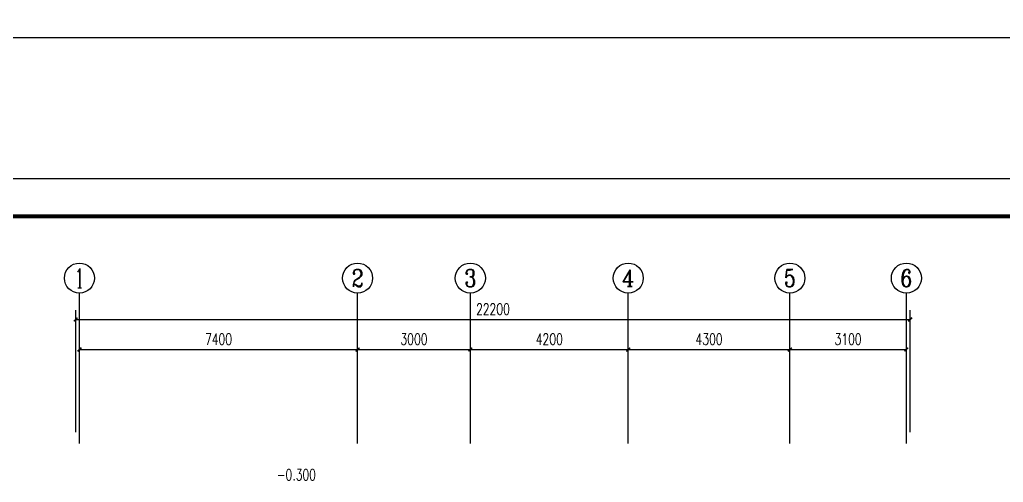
# Model space of a CAD drawing. Extents: x 6250600 to 6678662, y -692028 to -290561.
# Drawn here: x 6483806 to 6509974, y -569737 to -557426 of the extents above; entities that cross this region are included whole.
import ezdxf
from ezdxf.enums import TextEntityAlignment as Align

# ---------------------------------------------------------------- set-up
doc = ezdxf.new("R2010")
doc.units = 0
doc.header["$LTSCALE"] = 1000
doc.header["$MEASUREMENT"] = 0
doc.layers.get('0').update_dxf_attribs({"linetype": 'CONTINUOUS'})
doc.layers.get('Defpoints').update_dxf_attribs({"linetype": 'CONTINUOUS'})
for name, color, linetype in [('AXIS_TEXT', 7, 'CONTINUOUS'), ('PUB_TITLE', 4, 'CONTINUOUS'), ('建筑底图', 251, 'CONTINUOUS')]:
    doc.layers.add(name, color=color, linetype=linetype)
doc.styles.add('_TCH_AXIS', font='COMPLEX', dxfattribs={"bigfont": 'GBCBIG'})
doc.styles.add('_TCH_DIM', font='SIMPLEX', dxfattribs={"bigfont": 'GBCBIG'})
doc.styles.add('_TCH_DIM_T3', font='SIMPLEX', dxfattribs={"width": 0.705882, "bigfont": 'GBCBIG'})
doc.styles.add('COMPLEX', font='COMPLEX')
doc.dimstyles.new('_TCH_ARCH&&100', dxfattribs={"dimtxt": 297.5, "dimasz": 100, "dimexe": 250, "dimexo": 300, "dimgap": 126.25, "dimtad": 1, "dimdec": 0, "dimzin": 0, "dimdsep": 46, "dimtxsty": '_TCH_DIM_T3', "dimblk": 'ARCHTICK', "dimcen": 0.09, "dimclrt": 7, "dimazin": 2, "dimtfac": 1, "dimtdec": 0, "dimtix": 1, "dimtmove": 2, "dimatfit": 3, "dimfxl": 0, "dimtolj": 1, "dimtzin": 0, "dimarcsym": 0})

# ---------------------------------------------------------------- blocks, each defined once
blk = doc.blocks.new('_ArchTick')
at = {"color": 0, "linetype": 'ByBlock', "const_width": 0.4}
blk.add_lwpolyline([(-0.5, -0.5), (0.5, 0.5)], dxfattribs=at)
blk = doc.blocks.new('*D652')
at = {"layer": 'Defpoints', "color": 0, "transparency": 16777216}
for p in [(6507496, -565403), (6485296, -568703), (6507496, -568703)]:
    blk.add_point(p, dxfattribs=at)
at = {"layer": '建筑底图', "color": 0, "lineweight": -2, "transparency": 16777216}
for p, q in [((6485296, -568403), (6485296, -565153)), ((6507496, -568403), (6507496, -565153)), ((6485296, -565403), (6507496, -565403))]:
    blk.add_line(p, q, dxfattribs=at)
at = {"layer": '建筑底图', "color": 0, "lineweight": -2, "transparency": 16777216, "xscale": 100, "yscale": 100, "zscale": 100, "rotation": 180}
blk.add_blockref('_ArchTick', (6485296, -565403), dxfattribs=at)
at = {"layer": '建筑底图', "color": 0, "lineweight": -2, "transparency": 16777216, "xscale": 100, "yscale": 100, "zscale": 100}
blk.add_blockref('_ArchTick', (6507496, -565403), dxfattribs=at)
at = {"layer": '建筑底图', "color": 7, "transparency": 16777216, "insert": (6496396, -565128), "char_height": 297.5, "attachment_point": 5, "style": '_TCH_DIM_T3'}
blk.add_mtext('\\A1;22200', dxfattribs=at)
blk = doc.blocks.new('*D653')
at = {"layer": 'Defpoints', "color": 0, "transparency": 16777216}
for p in [(6492796, -566203), (6485396, -568703), (6492796, -568703)]:
    blk.add_point(p, dxfattribs=at)
at = {"layer": '建筑底图', "color": 0, "lineweight": -2, "transparency": 16777216}
for p, q in [((6485396, -568403), (6485396, -565953)), ((6492796, -568403), (6492796, -565953)), ((6485396, -566203), (6492796, -566203))]:
    blk.add_line(p, q, dxfattribs=at)
at = {"layer": '建筑底图', "color": 0, "lineweight": -2, "transparency": 16777216, "xscale": 100, "yscale": 100, "zscale": 100, "rotation": 180}
blk.add_blockref('_ArchTick', (6485396, -566203), dxfattribs=at)
at = {"layer": '建筑底图', "color": 0, "lineweight": -2, "transparency": 16777216, "xscale": 100, "yscale": 100, "zscale": 100}
blk.add_blockref('_ArchTick', (6492796, -566203), dxfattribs=at)
at = {"layer": '建筑底图', "color": 7, "transparency": 16777216, "insert": (6489096, -565928), "char_height": 297.5, "attachment_point": 5, "style": '_TCH_DIM_T3'}
blk.add_mtext('\\A1;7400', dxfattribs=at)
blk = doc.blocks.new('*D654')
at = {"layer": 'Defpoints', "color": 0, "transparency": 16777216}
for p in [(6495796, -566203), (6492796, -568703), (6495796, -568703)]:
    blk.add_point(p, dxfattribs=at)
at = {"layer": '建筑底图', "color": 0, "lineweight": -2, "transparency": 16777216}
for p, q in [((6492796, -568403), (6492796, -565953)), ((6495796, -568403), (6495796, -565953)), ((6492796, -566203), (6495796, -566203))]:
    blk.add_line(p, q, dxfattribs=at)
at = {"layer": '建筑底图', "color": 0, "lineweight": -2, "transparency": 16777216, "xscale": 100, "yscale": 100, "zscale": 100, "rotation": 180}
blk.add_blockref('_ArchTick', (6492796, -566203), dxfattribs=at)
at = {"layer": '建筑底图', "color": 0, "lineweight": -2, "transparency": 16777216, "xscale": 100, "yscale": 100, "zscale": 100}
blk.add_blockref('_ArchTick', (6495796, -566203), dxfattribs=at)
at = {"layer": '建筑底图', "color": 7, "transparency": 16777216, "insert": (6494296, -565928), "char_height": 297.5, "attachment_point": 5, "style": '_TCH_DIM_T3'}
blk.add_mtext('\\A1;3000', dxfattribs=at)
blk = doc.blocks.new('*D655')
at = {"layer": 'Defpoints', "color": 0, "transparency": 16777216}
for p in [(6499996, -566203), (6495796, -568703), (6499996, -568703)]:
    blk.add_point(p, dxfattribs=at)
at = {"layer": '建筑底图', "color": 0, "lineweight": -2, "transparency": 16777216}
for p, q in [((6495796, -568403), (6495796, -565953)), ((6499996, -568403), (6499996, -565953)), ((6495796, -566203), (6499996, -566203))]:
    blk.add_line(p, q, dxfattribs=at)
at = {"layer": '建筑底图', "color": 0, "lineweight": -2, "transparency": 16777216, "xscale": 100, "yscale": 100, "zscale": 100, "rotation": 180}
blk.add_blockref('_ArchTick', (6495796, -566203), dxfattribs=at)
at = {"layer": '建筑底图', "color": 0, "lineweight": -2, "transparency": 16777216, "xscale": 100, "yscale": 100, "zscale": 100}
blk.add_blockref('_ArchTick', (6499996, -566203), dxfattribs=at)
at = {"layer": '建筑底图', "color": 7, "transparency": 16777216, "insert": (6497896, -565928), "char_height": 297.5, "attachment_point": 5, "style": '_TCH_DIM_T3'}
blk.add_mtext('\\A1;4200', dxfattribs=at)
blk = doc.blocks.new('*D656')
at = {"layer": 'Defpoints', "color": 0, "transparency": 16777216}
for p in [(6504296, -566203), (6499996, -568703), (6504296, -568703)]:
    blk.add_point(p, dxfattribs=at)
at = {"layer": '建筑底图', "color": 0, "lineweight": -2, "transparency": 16777216}
for p, q in [((6499996, -568403), (6499996, -565953)), ((6504296, -568403), (6504296, -565953)), ((6499996, -566203), (6504296, -566203))]:
    blk.add_line(p, q, dxfattribs=at)
at = {"layer": '建筑底图', "color": 0, "lineweight": -2, "transparency": 16777216, "xscale": 100, "yscale": 100, "zscale": 100, "rotation": 180}
blk.add_blockref('_ArchTick', (6499996, -566203), dxfattribs=at)
at = {"layer": '建筑底图', "color": 0, "lineweight": -2, "transparency": 16777216, "xscale": 100, "yscale": 100, "zscale": 100}
blk.add_blockref('_ArchTick', (6504296, -566203), dxfattribs=at)
at = {"layer": '建筑底图', "color": 7, "transparency": 16777216, "insert": (6502146, -565928), "char_height": 297.5, "attachment_point": 5, "style": '_TCH_DIM_T3'}
blk.add_mtext('\\A1;4300', dxfattribs=at)
blk = doc.blocks.new('*D657')
at = {"layer": 'Defpoints', "color": 0, "transparency": 16777216}
for p in [(6507396, -566203), (6504296, -568703), (6507396, -568703)]:
    blk.add_point(p, dxfattribs=at)
at = {"layer": '建筑底图', "color": 0, "lineweight": -2, "transparency": 16777216}
for p, q in [((6504296, -568403), (6504296, -565953)), ((6507396, -568403), (6507396, -565953)), ((6504296, -566203), (6507396, -566203))]:
    blk.add_line(p, q, dxfattribs=at)
at = {"layer": '建筑底图', "color": 0, "lineweight": -2, "transparency": 16777216, "xscale": 100, "yscale": 100, "zscale": 100, "rotation": 180}
blk.add_blockref('_ArchTick', (6504296, -566203), dxfattribs=at)
at = {"layer": '建筑底图', "color": 0, "lineweight": -2, "transparency": 16777216, "xscale": 100, "yscale": 100, "zscale": 100}
blk.add_blockref('_ArchTick', (6507396, -566203), dxfattribs=at)
at = {"layer": '建筑底图', "color": 7, "transparency": 16777216, "insert": (6505846, -565928), "char_height": 297.5, "attachment_point": 5, "style": '_TCH_DIM_T3'}
blk.add_mtext('\\A1;3100', dxfattribs=at)
blk = doc.blocks.new('_AXISO')
blk.add_circle((0, 0), 0.5)
at = {"layer": 'AXIS_TEXT', "style": 'COMPLEX', "width": 1.041667}
blk.add_attdef('A', text='', height=0.56, dxfattribs=at).set_placement((-0.25, -0.28), (0.25, -0.28), align=Align.FIT)

msp = doc.modelspace()

# ---------------------------------------------------------------- linework, layer by layer
at = {"layer": 'PUB_TITLE', "color": 4}
for points in [[(6473265, -557900.9), (6532665, -557900.9), (6532665, -515900.9), (6473265, -515900.9)], [(6473265, -603660.1), (6532665, -603660.1), (6532665, -561660.1), (6473265, -561660.1)]]:
    msp.add_lwpolyline(points, close=True, dxfattribs=at)
at = {"layer": 'PUB_TITLE', "color": 4, "const_width": 100}
msp.add_lwpolyline([(6475765, -602660.1), (6531665, -602660.1), (6531665, -562660.1), (6475765, -562660.1)], close=True, dxfattribs=at)
at = {"layer": '建筑底图'}
for p, q in [((6485395.6, -568702.9), (6485395.6, -564702.9)), ((6492795.6, -568702.9), (6492795.6, -564702.9)), ((6495795.6, -568702.9), (6495795.6, -564702.9)), ((6499995.6, -568702.9), (6499995.6, -564702.9)), ((6504295.6, -568702.9), (6504295.6, -564702.9)), ((6507395.6, -568702.9), (6507395.6, -564702.9))]:
    msp.add_line(p, q, dxfattribs=at)

# ---------------------------------------------------------------- block references
ref = msp.add_blockref('_AXISO', (6485395.6, -564302.9), dxfattribs=dict(at, xscale=800, yscale=800, zscale=800))
ref.add_attrib('A', '1', dxfattribs={"layer": 'AXIS_TEXT', "color": 0, "height": 514.7, "style": '_TCH_AXIS'}).set_placement((6485285.3, -564560.3), (6485505.9, -564560.3), align=Align.FIT)
ref = msp.add_blockref('_AXISO', (6492795.6, -564302.9), dxfattribs=dict(at, xscale=800, yscale=800, zscale=800))
ref.add_attrib('A', '2', dxfattribs={"layer": 'AXIS_TEXT', "color": 0, "height": 465.9, "style": '_TCH_AXIS'}).set_placement((6492640.3, -564535.9), (6492950.9, -564535.9), align=Align.FIT)
ref = msp.add_blockref('_AXISO', (6495795.6, -564302.9), dxfattribs=dict(at, xscale=800, yscale=800, zscale=800))
ref.add_attrib('A', '3', dxfattribs={"layer": 'AXIS_TEXT', "color": 0, "height": 465.9, "style": '_TCH_AXIS'}).set_placement((6495640.3, -564535.9), (6495950.9, -564535.9), align=Align.FIT)
ref = msp.add_blockref('_AXISO', (6499995.6, -564302.9), dxfattribs=dict(at, xscale=800, yscale=800, zscale=800))
ref.add_attrib('A', '4', dxfattribs={"layer": 'AXIS_TEXT', "color": 0, "height": 445.4, "style": '_TCH_AXIS'}).set_placement((6499825.9, -564525.7), (6500165.3, -564525.7), align=Align.FIT)
ref = msp.add_blockref('_AXISO', (6504295.6, -564302.9), dxfattribs=dict(at, xscale=800, yscale=800, zscale=800))
ref.add_attrib('A', '5', dxfattribs={"layer": 'AXIS_TEXT', "color": 0, "height": 465.9, "style": '_TCH_AXIS'}).set_placement((6504140.3, -564535.9), (6504450.9, -564535.9), align=Align.FIT)
ref = msp.add_blockref('_AXISO', (6507395.6, -564302.9), dxfattribs=dict(at, xscale=800, yscale=800, zscale=800))
ref.add_attrib('A', '6', dxfattribs={"layer": 'AXIS_TEXT', "color": 0, "height": 465.9, "style": '_TCH_AXIS'}).set_placement((6507240.3, -564535.9), (6507550.9, -564535.9), align=Align.FIT)

# ---------------------------------------------------------------- texts
at = {"layer": '建筑底图', "style": '_TCH_DIM', "width": 0.705882}
msp.add_text('-0.300', height=297.5, dxfattribs=at).set_placement((6490645.7, -569684.5))

# ---------------------------------------------------------------- dimensions: what is measured, and where the dimension line sits
at = {"layer": '建筑底图'}
for p1, p2, distance, picture, middle in [((6485295.6, -568702.9), (6507495.6, -568702.9), 3300, '*D652', (6496395.6, -565127.9)), ((6485395.6, -568702.9), (6492795.6, -568702.9), 2500, '*D653', (6489095.6, -565927.9)), ((6492795.6, -568702.9), (6495795.6, -568702.9), 2500, '*D654', (6494295.6, -565927.9)), ((6495795.6, -568702.9), (6499995.6, -568702.9), 2500, '*D655', (6497895.6, -565927.9)), ((6499995.6, -568702.9), (6504295.6, -568702.9), 2500, '*D656', (6502145.6, -565927.9)), ((6504295.6, -568702.9), (6507395.6, -568702.9), 2500, '*D657', (6505845.6, -565927.9))]:
    dim = msp.add_aligned_dim(p1=p1, p2=p2, distance=distance, dimstyle='_TCH_ARCH&&100', dxfattribs=at)
    dim.commit()
    dim.dimension.update_dxf_attribs({"geometry": picture, "text_midpoint": middle})

doc.saveas('drawing.dxf')
